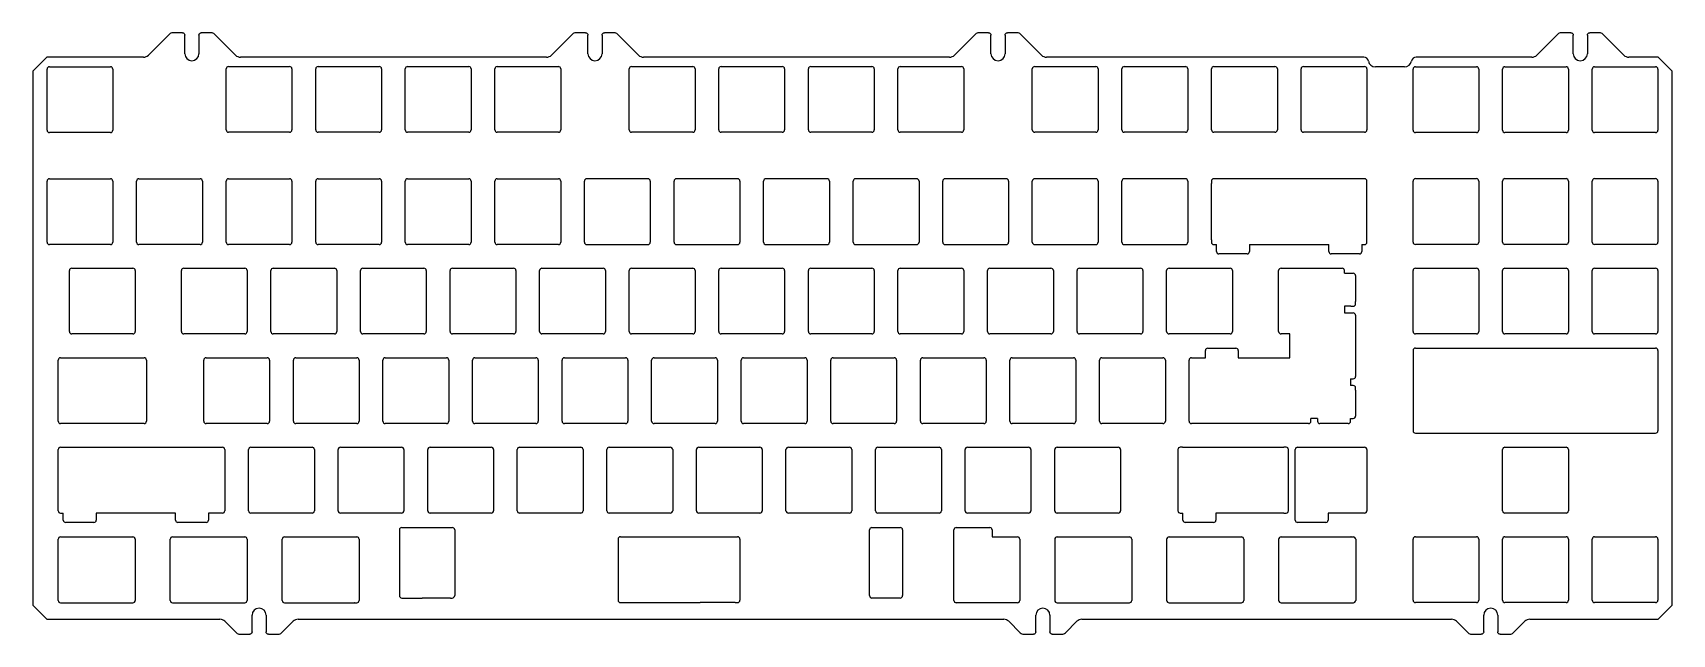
# Model space of a CAD drawing. Header units: millimetres. Extents: x 9 to 365, y 6 to 1071.
# Drawn here: x 8.5 to 357.2, y 5.9 to 133.9 of the extents above; entities outside this region: 2.
import ezdxf

# ---------------------------------------------------------------- set-up
doc = ezdxf.new("R2010")
doc.units = ezdxf.units.MM
doc.layers.add('0 (2)', color=7, linetype='Continuous')

msp = doc.modelspace()

# ---------------------------------------------------------------- linework, layer by layer
at = {"layer": '0 (2)'}
for p, q in [((365.39, 1071.28), (365.39, 1071.42)), ((365.39, 1071.28), (365.46, 1071.28)), ((37.57, 133.57), (33.1, 129.11)), ((40.36, 133.87), (38.28, 133.87)), ((40.86, 129.42), (40.86, 133.37)), ((43.86, 133.37), (43.86, 129.42)), ((46.45, 133.87), (44.36, 133.87)), ((51.62, 129.11), (47.15, 133.57)), ((123.29, 133.57), (118.83, 129.11)), ((126.09, 133.87), (124, 133.87)), ((126.59, 129.42), (126.59, 133.37)), ((129.59, 133.37), (129.59, 129.42)), ((132.17, 133.87), (130.09, 133.87)), ((137.35, 129.11), (132.88, 133.57)), ((209.02, 133.57), (204.55, 129.11)), ((211.81, 133.87), (209.73, 133.87)), ((212.31, 129.42), (212.31, 133.37)), ((215.31, 133.37), (215.31, 129.42)), ((217.9, 133.87), (215.81, 133.87)), ((223.07, 129.11), (218.6, 133.57)), ((332.84, 133.57), (328.38, 129.11)), ((335.64, 133.87), (333.55, 133.87)), ((336.14, 129.42), (336.14, 133.37)), ((339.14, 133.37), (339.14, 129.42)), ((341.72, 133.87), (339.64, 133.87)), ((346.9, 129.11), (342.43, 133.57)), ((11.52, 128.67), (8.52, 125.67)), ((8.52, 125.67), (8.52, 12.1)), ((32.04, 128.67), (11.52, 128.67)), ((11.55, 113.14), (11.55, 126.14)), ((12.05, 126.64), (25.05, 126.64)), ((25.55, 126.14), (25.55, 113.14)), ((49.65, 113.19), (49.65, 126.19)), ((50.15, 126.69), (63.15, 126.69)), ((117.77, 128.67), (52.68, 128.67)), ((63.65, 126.19), (63.65, 113.19)), ((68.7, 113.19), (68.7, 126.19)), ((69.2, 126.69), (82.2, 126.69)), ((82.7, 126.19), (82.7, 113.19)), ((87.75, 113.19), (87.75, 126.19)), ((88.25, 126.69), (101.25, 126.69)), ((101.75, 126.19), (101.75, 113.19)), ((106.8, 113.19), (106.8, 126.19)), ((107.3, 126.69), (120.3, 126.69)), ((120.8, 126.19), (120.8, 113.19)), ((135.37, 113.19), (135.37, 126.19)), ((135.87, 126.69), (148.87, 126.69)), ((203.49, 128.67), (138.41, 128.67)), ((149.37, 126.19), (149.37, 113.19)), ((154.42, 113.19), (154.42, 126.19)), ((154.92, 126.69), (167.92, 126.69)), ((168.42, 126.19), (168.42, 113.19)), ((173.47, 113.19), (173.47, 126.19)), ((173.97, 126.69), (186.97, 126.69)), ((187.47, 126.19), (187.47, 113.19)), ((192.52, 113.19), (192.52, 126.19)), ((193.02, 126.69), (206.02, 126.69)), ((206.52, 126.19), (206.52, 113.19)), ((221.1, 113.19), (221.1, 126.19)), ((221.6, 126.69), (234.6, 126.69)), ((291.58, 128.67), (224.13, 128.67)), ((235.1, 126.19), (235.1, 113.19)), ((240.15, 113.19), (240.15, 126.19)), ((240.65, 126.69), (253.65, 126.69)), ((254.15, 126.19), (254.15, 113.19)), ((259.21, 113.19), (259.21, 126.19)), ((259.71, 126.69), (272.71, 126.69)), ((273.21, 126.19), (273.21, 113.19)), ((278.25, 113.19), (278.25, 126.19)), ((278.75, 126.69), (291.75, 126.69)), ((292.25, 126.19), (292.25, 113.19)), ((300.26, 126.59), (294.05, 126.59)), ((302.06, 113.14), (302.06, 126.14)), ((302.56, 126.64), (315.56, 126.64)), ((327.32, 128.67), (302.73, 128.67)), ((316.06, 126.14), (316.06, 113.14)), ((321.11, 113.14), (321.11, 126.14)), ((321.61, 126.64), (334.61, 126.64)), ((335.11, 126.14), (335.11, 113.14)), ((340.16, 113.14), (340.16, 126.14)), ((340.66, 126.64), (353.66, 126.64)), ((354.19, 128.67), (347.96, 128.67)), ((354.16, 126.14), (354.16, 113.14)), ((357.19, 125.67), (354.19, 128.67)), ((357.19, 12.1), (357.19, 125.67)), ((25.05, 112.64), (12.05, 112.64)), ((63.15, 112.69), (50.15, 112.69)), ((82.2, 112.69), (69.2, 112.69)), ((101.25, 112.69), (88.25, 112.69)), ((120.3, 112.69), (107.3, 112.69)), ((148.87, 112.69), (135.87, 112.69)), ((167.92, 112.69), (154.92, 112.69)), ((186.97, 112.69), (173.97, 112.69)), ((206.02, 112.69), (193.02, 112.69)), ((234.6, 112.69), (221.6, 112.69)), ((253.65, 112.69), (240.65, 112.69)), ((272.71, 112.69), (259.71, 112.69)), ((291.75, 112.69), (278.75, 112.69)), ((315.56, 112.64), (302.56, 112.64)), ((334.61, 112.64), (321.61, 112.64)), ((353.66, 112.64), (340.66, 112.64)), ((11.55, 89.31), (11.55, 102.31)), ((12.05, 102.81), (25.05, 102.81)), ((25.55, 102.31), (25.55, 89.31)), ((30.6, 89.31), (30.6, 102.31)), ((31.1, 102.81), (44.1, 102.81)), ((44.6, 102.31), (44.6, 89.31)), ((49.65, 89.31), (49.65, 102.31)), ((50.15, 102.81), (63.15, 102.81)), ((63.65, 102.31), (63.65, 89.31)), ((68.7, 89.31), (68.7, 102.31)), ((69.2, 102.81), (82.2, 102.81)), ((82.7, 102.31), (82.7, 89.31)), ((87.75, 89.31), (87.75, 102.31)), ((88.25, 102.81), (101.25, 102.81)), ((101.75, 102.31), (101.75, 89.31)), ((106.8, 89.31), (106.8, 102.31)), ((107.3, 102.81), (120.3, 102.81)), ((120.8, 102.31), (120.8, 89.31)), ((125.85, 89.31), (125.85, 102.31)), ((139.35, 102.81), (126.35, 102.81)), ((139.85, 102.31), (139.85, 89.31)), ((144.9, 89.31), (144.9, 102.31)), ((158.4, 102.81), (145.4, 102.81)), ((158.9, 102.31), (158.9, 89.31)), ((163.95, 89.31), (163.95, 102.31)), ((177.45, 102.81), (164.45, 102.81)), ((177.95, 102.31), (177.95, 89.31)), ((183, 89.31), (183, 102.31)), ((196.5, 102.81), (183.5, 102.81)), ((197, 102.31), (197, 89.31)), ((202.05, 89.31), (202.05, 102.31)), ((215.55, 102.81), (202.55, 102.81)), ((216.05, 102.31), (216.05, 89.31)), ((221.1, 89.31), (221.1, 102.31)), ((234.6, 102.81), (221.6, 102.81)), ((235.1, 102.31), (235.1, 89.31)), ((240.15, 89.31), (240.15, 102.31)), ((253.65, 102.81), (240.65, 102.81)), ((254.15, 102.31), (254.15, 89.31)), ((259.2, 102.31), (259.2, 101.83)), ((259.2, 89.83), (259.2, 101.83)), ((291.75, 102.81), (259.7, 102.81)), ((292.25, 89.31), (292.25, 102.31)), ((302.06, 89.33), (302.06, 102.33)), ((302.56, 102.83), (315.56, 102.83)), ((316.06, 102.33), (316.06, 89.33)), ((321.11, 89.33), (321.11, 102.33)), ((321.61, 102.83), (334.61, 102.83)), ((335.11, 102.33), (335.11, 89.33)), ((340.16, 89.33), (340.16, 102.33)), ((340.66, 102.83), (353.66, 102.83)), ((354.16, 102.33), (354.16, 89.33)), ((25.05, 88.81), (12.05, 88.81)), ((44.1, 88.81), (31.1, 88.81)), ((63.15, 88.81), (50.15, 88.81)), ((82.2, 88.81), (69.2, 88.81)), ((101.25, 88.81), (88.25, 88.81)), ((120.3, 88.81), (107.3, 88.81)), ((126.35, 88.81), (139.35, 88.81)), ((145.4, 88.81), (158.4, 88.81)), ((164.45, 88.81), (177.45, 88.81)), ((183.5, 88.81), (196.5, 88.81)), ((202.55, 88.81), (215.55, 88.81)), ((221.6, 88.81), (234.6, 88.81)), ((240.65, 88.81), (253.65, 88.81)), ((259.2, 89.82), (259.2, 89.31)), ((259.7, 88.81), (260.29, 88.81)), ((260.29, 87.33), (260.29, 88.81)), ((267.29, 88.81), (284.16, 88.81)), ((267.29, 88.81), (267.29, 87.33)), ((284.16, 87.33), (284.16, 88.81)), ((291.16, 88.81), (291.75, 88.81)), ((291.16, 88.81), (291.16, 87.33)), ((315.56, 88.83), (302.56, 88.83)), ((334.61, 88.83), (321.61, 88.83)), ((353.66, 88.83), (340.66, 88.83)), ((16.81, 83.78), (29.81, 83.78)), ((40.62, 83.78), (53.62, 83.78)), ((59.67, 83.78), (72.67, 83.78)), ((78.72, 83.78), (91.72, 83.78)), ((97.77, 83.78), (110.77, 83.78)), ((116.82, 83.78), (129.82, 83.78)), ((135.87, 83.78), (148.87, 83.78)), ((154.92, 83.78), (167.92, 83.78)), ((173.97, 83.78), (186.97, 83.78)), ((193.02, 83.78), (206.02, 83.78)), ((212.07, 83.78), (225.07, 83.78)), ((231.12, 83.78), (244.12, 83.78)), ((250.17, 83.78), (263.17, 83.78)), ((266.79, 86.83), (260.79, 86.83)), ((273.99, 83.78), (286.99, 83.78)), ((290.66, 86.83), (284.66, 86.83)), ((302.56, 83.78), (315.56, 83.78)), ((321.61, 83.78), (334.61, 83.78)), ((340.66, 83.78), (353.66, 83.78)), ((16.31, 70.28), (16.31, 83.28)), ((30.31, 83.28), (30.31, 70.28)), ((40.12, 70.28), (40.12, 83.28)), ((54.12, 83.28), (54.12, 70.28)), ((59.17, 70.28), (59.17, 83.28)), ((73.17, 83.28), (73.17, 70.28)), ((78.22, 70.28), (78.22, 83.28)), ((92.22, 83.28), (92.22, 70.28)), ((97.27, 70.28), (97.27, 83.28)), ((111.27, 83.28), (111.27, 70.28)), ((116.32, 70.28), (116.32, 83.28)), ((130.32, 83.28), (130.32, 70.28)), ((135.37, 70.28), (135.37, 83.28)), ((149.37, 83.28), (149.37, 70.28)), ((154.42, 70.28), (154.42, 83.28)), ((168.42, 83.28), (168.42, 70.28)), ((173.47, 70.28), (173.47, 83.28)), ((187.47, 83.28), (187.47, 70.28)), ((192.52, 70.28), (192.52, 83.28)), ((206.52, 83.28), (206.52, 70.28)), ((211.57, 70.28), (211.57, 83.28)), ((225.57, 83.28), (225.57, 70.28)), ((230.62, 70.28), (230.62, 83.28)), ((244.62, 83.28), (244.62, 70.28)), ((249.67, 70.28), (249.67, 83.28)), ((263.67, 83.28), (263.67, 70.28)), ((273.49, 70.28), (273.49, 83.28)), ((287.49, 82.69), (287.49, 83.28)), ((287.49, 82.69), (289.34, 82.69)), ((289.84, 82.19), (289.84, 76.69)), ((302.06, 70.28), (302.06, 83.28)), ((316.06, 83.28), (316.06, 70.28)), ((321.11, 70.28), (321.11, 83.28)), ((335.11, 83.28), (335.11, 70.28)), ((340.16, 70.28), (340.16, 83.28)), ((354.16, 83.28), (354.16, 70.28)), ((287.49, 75.69), (287.49, 74.25)), ((288.84, 75.69), (287.49, 75.69)), ((287.49, 74.25), (289.34, 74.25)), ((288.84, 75.69), (289.34, 75.69)), ((289.84, 76.19), (289.84, 76.69)), ((289.84, 73.75), (289.84, 60.75)), ((29.81, 69.78), (16.81, 69.78)), ((53.62, 69.78), (40.62, 69.78)), ((72.67, 69.78), (59.67, 69.78)), ((91.72, 69.78), (78.72, 69.78)), ((110.77, 69.78), (97.77, 69.78)), ((129.82, 69.78), (116.82, 69.78)), ((148.87, 69.78), (135.87, 69.78)), ((167.92, 69.78), (154.92, 69.78)), ((186.97, 69.78), (173.97, 69.78)), ((206.02, 69.78), (193.02, 69.78)), ((225.07, 69.78), (212.07, 69.78)), ((244.12, 69.78), (231.12, 69.78)), ((263.17, 69.78), (250.17, 69.78)), ((275.84, 69.78), (273.99, 69.78)), ((275.84, 64.73), (275.84, 69.78)), ((315.56, 69.78), (302.56, 69.78)), ((334.61, 69.78), (321.61, 69.78)), ((353.66, 69.78), (340.66, 69.78)), ((257.91, 64.73), (257.91, 66.26)), ((258.41, 66.76), (264.41, 66.76)), ((264.91, 66.26), (264.91, 64.73)), ((302.06, 66.28), (302.06, 49.18)), ((302.56, 66.78), (353.66, 66.78)), ((354.16, 66.28), (354.16, 49.18)), ((13.93, 51.23), (13.93, 64.23)), ((14.43, 64.73), (32.19, 64.73)), ((32.69, 64.23), (32.69, 51.23)), ((44.89, 51.23), (44.89, 64.23)), ((45.39, 64.73), (58.39, 64.73)), ((58.89, 64.23), (58.89, 51.23)), ((63.94, 51.23), (63.94, 64.23)), ((64.44, 64.73), (77.44, 64.73)), ((77.94, 64.23), (77.94, 51.23)), ((82.99, 51.23), (82.99, 64.23)), ((83.49, 64.73), (96.49, 64.73)), ((96.99, 64.23), (96.99, 51.23)), ((102.04, 51.23), (102.04, 64.23)), ((102.54, 64.73), (115.54, 64.73)), ((116.04, 64.23), (116.04, 51.23)), ((121.09, 51.23), (121.09, 64.23)), ((121.59, 64.73), (134.59, 64.73)), ((135.09, 64.23), (135.09, 51.23)), ((140.14, 51.23), (140.14, 64.23)), ((140.64, 64.73), (153.64, 64.73)), ((154.14, 64.23), (154.14, 51.23)), ((159.19, 51.23), (159.19, 64.23)), ((159.69, 64.73), (172.69, 64.73)), ((173.19, 64.23), (173.19, 51.23)), ((178.24, 51.23), (178.24, 64.23)), ((178.74, 64.73), (191.74, 64.73)), ((192.24, 64.23), (192.24, 51.23)), ((197.29, 51.23), (197.29, 64.23)), ((197.79, 64.73), (210.79, 64.73)), ((211.29, 64.23), (211.29, 51.23)), ((216.34, 51.23), (216.34, 64.23)), ((216.84, 64.73), (229.84, 64.73)), ((230.34, 64.23), (230.34, 51.23)), ((235.39, 51.23), (235.39, 64.23)), ((235.89, 64.73), (248.89, 64.73)), ((249.39, 64.23), (249.39, 51.23)), ((254.44, 51.23), (254.44, 64.23)), ((254.94, 64.73), (257.91, 64.73)), ((264.91, 64.73), (275.84, 64.73)), ((288.78, 60.25), (288.78, 58.82)), ((288.78, 60.25), (289.34, 60.25)), ((289.34, 58.82), (288.78, 58.82)), ((289.84, 57.82), (289.84, 58.32)), ((289.84, 57.82), (289.84, 52.32)), ((32.19, 50.73), (14.43, 50.73)), ((58.39, 50.73), (45.39, 50.73)), ((77.44, 50.73), (64.44, 50.73)), ((96.49, 50.73), (83.49, 50.73)), ((115.54, 50.73), (102.54, 50.73)), ((134.59, 50.73), (121.59, 50.73)), ((153.64, 50.73), (140.64, 50.73)), ((172.69, 50.73), (159.69, 50.73)), ((191.74, 50.73), (178.74, 50.73)), ((210.79, 50.73), (197.79, 50.73)), ((229.84, 50.73), (216.84, 50.73)), ((248.89, 50.73), (235.89, 50.73)), ((279.84, 50.73), (254.94, 50.73)), ((281.75, 51.82), (280.34, 51.82)), ((280.34, 51.23), (280.34, 51.82)), ((281.75, 51.82), (281.75, 51.23)), ((288.28, 50.73), (282.25, 50.73)), ((288.78, 51.82), (289.34, 51.82)), ((288.78, 51.23), (288.78, 51.82)), ((14.43, 45.68), (48.86, 45.68)), ((54.91, 45.68), (67.91, 45.68)), ((73.96, 45.68), (86.96, 45.68)), ((93.01, 45.68), (106.01, 45.68)), ((112.06, 45.68), (125.06, 45.68)), ((131.11, 45.68), (144.11, 45.68)), ((150.16, 45.68), (163.16, 45.68)), ((169.21, 45.68), (182.21, 45.68)), ((188.26, 45.68), (201.26, 45.68)), ((207.31, 45.68), (220.31, 45.68)), ((226.36, 45.68), (239.36, 45.68)), ((253.06, 45.68), (252.56, 45.68)), ((253.06, 45.68), (274.58, 45.68)), ((275.08, 45.68), (274.58, 45.68)), ((277.52, 45.68), (291.75, 45.68)), ((302.56, 48.68), (353.66, 48.68)), ((321.61, 45.68), (334.61, 45.68)), ((13.93, 32.18), (13.93, 45.18)), ((49.36, 45.18), (49.36, 32.18)), ((54.41, 32.18), (54.41, 45.18)), ((68.41, 45.18), (68.41, 32.18)), ((73.46, 32.18), (73.46, 45.18)), ((87.46, 45.18), (87.46, 32.18)), ((92.51, 32.18), (92.51, 45.18)), ((106.51, 45.18), (106.51, 32.18)), ((111.56, 32.18), (111.56, 45.18)), ((125.56, 45.18), (125.56, 32.18)), ((130.61, 32.18), (130.61, 45.18)), ((144.61, 45.18), (144.61, 32.18)), ((149.66, 32.18), (149.66, 45.18)), ((163.66, 45.18), (163.66, 32.18)), ((168.71, 32.18), (168.71, 45.18)), ((182.71, 45.18), (182.71, 32.18)), ((187.76, 32.18), (187.76, 45.18)), ((201.76, 45.18), (201.76, 32.18)), ((206.81, 32.18), (206.81, 45.18)), ((220.81, 45.18), (220.81, 32.18)), ((225.86, 32.18), (225.86, 45.18)), ((239.86, 45.18), (239.86, 32.18)), ((252.06, 45.18), (252.06, 32.18)), ((275.58, 32.18), (275.58, 45.18)), ((277.02, 44.69), (277.02, 45.18)), ((277.02, 31.67), (277.02, 44.68)), ((292.25, 45.18), (292.25, 32.18)), ((321.11, 32.18), (321.11, 45.18)), ((335.11, 45.18), (335.11, 32.18)), ((14.43, 31.68), (15.02, 31.68)), ((15.02, 30.18), (15.02, 31.68)), ((38.89, 31.68), (22.02, 31.68)), ((22.02, 31.68), (22.02, 30.18)), ((38.89, 30.18), (38.89, 31.68)), ((45.89, 31.68), (45.89, 30.18)), ((48.86, 31.68), (45.89, 31.68)), ((67.91, 31.68), (54.91, 31.68)), ((86.96, 31.68), (73.96, 31.68)), ((106.01, 31.68), (93.01, 31.68)), ((125.06, 31.68), (112.06, 31.68)), ((144.11, 31.68), (131.11, 31.68)), ((163.16, 31.68), (150.16, 31.68)), ((182.21, 31.68), (169.21, 31.68)), ((201.26, 31.68), (188.26, 31.68)), ((220.31, 31.68), (207.31, 31.68)), ((239.36, 31.68), (226.36, 31.68)), ((252.56, 31.68), (253.06, 31.68)), ((253.06, 31.68), (253.14, 31.68)), ((253.14, 30.18), (253.14, 31.68)), ((274.58, 31.68), (260.14, 31.68)), ((260.14, 31.68), (260.14, 30.18)), ((274.58, 31.68), (275.08, 31.68)), ((277.02, 30.18), (277.02, 31.67)), ((284.02, 31.68), (284.02, 30.18)), ((291.75, 31.68), (284.02, 31.68)), ((334.61, 31.68), (321.61, 31.68)), ((21.52, 29.68), (15.52, 29.68)), ((45.39, 29.68), (39.39, 29.68)), ((86.49, 28.11), (86.49, 14.11)), ((86.99, 28.61), (97.75, 28.61)), ((98.25, 28.11), (98.25, 14.11)), ((186.5, 14.11), (186.5, 28.11)), ((187, 28.61), (193, 28.61)), ((193.5, 28.11), (193.5, 14.11)), ((204.43, 13.11), (204.43, 28.11)), ((204.93, 28.61), (212.05, 28.61)), ((212.55, 28.11), (212.55, 26.61)), ((259.64, 29.68), (253.64, 29.68)), ((283.52, 29.68), (277.52, 29.68)), ((13.93, 13.11), (13.93, 26.11)), ((14.43, 26.61), (29.81, 26.61)), ((30.31, 26.11), (30.31, 13.11)), ((37.74, 13.11), (37.74, 26.11)), ((38.24, 26.61), (53.62, 26.61)), ((54.12, 26.11), (54.12, 13.11)), ((61.56, 13.11), (61.56, 26.11)), ((62.06, 26.61), (77.44, 26.61)), ((77.94, 26.11), (77.94, 13.11)), ((132.99, 26.13), (132.99, 13.13)), ((133.49, 26.63), (158.4, 26.63)), ((158.9, 26.13), (158.9, 13.13)), ((212.55, 26.61), (217.93, 26.61)), ((218.43, 26.11), (218.43, 13.11)), ((225.86, 26.11), (225.86, 13.11)), ((226.36, 26.61), (231.99, 26.61)), ((231.99, 26.61), (241.24, 26.61)), ((241.25, 26.61), (241.74, 26.61)), ((242.24, 26.11), (242.24, 13.11)), ((249.67, 26.11), (249.67, 13.11)), ((250.17, 26.61), (253, 26.61)), ((253, 26.61), (265.06, 26.61)), ((265.06, 26.61), (265.56, 26.61)), ((266.06, 26.11), (266.06, 13.11)), ((273.49, 26.11), (273.49, 13.11)), ((273.99, 26.61), (276.98, 26.61)), ((276.98, 26.61), (288.87, 26.61)), ((288.87, 26.61), (289.37, 26.61)), ((289.87, 26.11), (289.87, 13.11)), ((302.06, 13.13), (302.06, 26.13)), ((302.56, 26.63), (315.56, 26.63)), ((316.06, 26.13), (316.06, 13.13)), ((321.11, 13.13), (321.11, 26.13)), ((321.61, 26.63), (334.61, 26.63)), ((335.11, 26.13), (335.11, 13.13)), ((340.16, 13.13), (340.16, 26.13)), ((340.66, 26.63), (353.66, 26.63)), ((354.16, 26.13), (354.16, 13.13)), ((8.52, 12.1), (11.52, 9.1)), ((14.43, 12.61), (29.31, 12.61)), ((29.31, 12.61), (29.31, 12.61)), ((29.31, 12.61), (29.81, 12.61)), ((38.24, 12.61), (53.11, 12.61)), ((53.12, 12.61), (53.11, 12.61)), ((53.12, 12.61), (53.62, 12.61)), ((62.06, 12.61), (76.9, 12.61)), ((76.94, 12.61), (76.9, 12.61)), ((76.94, 12.61), (77.44, 12.61)), ((86.99, 13.61), (91.31, 13.61)), ((97.25, 13.61), (91.31, 13.61)), ((91.31, 13.61), (91.31, 13.61)), ((97.33, 13.61), (97.75, 13.61)), ((133.49, 12.63), (150.46, 12.63)), ((157.9, 12.63), (150.46, 12.63)), ((157.9, 12.63), (158.4, 12.63)), ((193, 13.61), (187, 13.61)), ((217.93, 12.61), (204.93, 12.61)), ((226.36, 12.61), (241.74, 12.61)), ((250.17, 12.61), (265.56, 12.61)), ((273.99, 12.61), (289.37, 12.61)), ((315.56, 12.63), (302.56, 12.63)), ((334.61, 12.63), (321.61, 12.63)), ((353.66, 12.63), (340.66, 12.63)), ((354.19, 9.1), (357.19, 12.1)), ((11.52, 9.1), (48.33, 9.1)), ((49.39, 8.66), (51.86, 6.2)), ((55.15, 6.4), (55.15, 9.93)), ((58.15, 9.93), (58.15, 6.4)), ((61.44, 6.2), (63.91, 8.66)), ((64.97, 9.1), (215.02, 9.1)), ((216.08, 8.66), (218.54, 6.2)), ((221.84, 6.4), (221.84, 9.93)), ((224.84, 9.93), (224.84, 6.4)), ((228.13, 6.2), (230.6, 8.66)), ((231.66, 9.1), (310.27, 9.1)), ((311.33, 8.66), (313.79, 6.2)), ((317.09, 6.4), (317.09, 9.93)), ((320.09, 9.93), (320.09, 6.4)), ((323.38, 6.2), (325.85, 8.66)), ((326.91, 9.1), (354.19, 9.1)), ((52.56, 5.9), (54.65, 5.9)), ((58.65, 5.9), (60.74, 5.9)), ((219.25, 5.9), (221.34, 5.9)), ((225.34, 5.9), (227.42, 5.9)), ((314.5, 5.9), (316.59, 5.9)), ((320.59, 5.9), (322.67, 5.9))]:
    msp.add_line(p, q, dxfattribs=at)
for centre, radius, start, end in [((38.28, 132.87), 1, 90, 135), ((46.45, 132.87), 1, 45, 90), ((124, 132.87), 1, 90, 135), ((132.17, 132.87), 1, 45, 90), ((209.73, 132.87), 1, 90, 135), ((217.9, 132.87), 1, 45, 90), ((333.55, 132.87), 1, 90, 135), ((341.72, 132.87), 1, 45, 90), ((32.04, 130.17), 1.5, 270, 315), ((42.36, 129.42), 1.5, 180, 0), ((52.68, 130.17), 1.5, 225, 270), ((117.77, 130.17), 1.5, 270, 315), ((128.09, 129.42), 1.5, 180, 0), ((138.41, 130.17), 1.5, 225, 270), ((203.49, 130.17), 1.5, 270, 315), ((213.81, 129.42), 1.5, 180, 0), ((224.13, 130.17), 1.5, 225, 270), ((327.32, 130.17), 1.5, 270, 315), ((337.64, 129.42), 1.5, 180, 0), ((347.96, 130.17), 1.5, 225, 270), ((12.05, 126.14), 0.5, 90, 180), ((25.05, 126.14), 0.5, 0, 90), ((50.15, 126.19), 0.5, 90, 180), ((63.15, 126.19), 0.5, 360, 90), ((69.2, 126.19), 0.5, 90, 180), ((82.2, 126.19), 0.5, 360, 90), ((88.25, 126.19), 0.5, 90, 180), ((101.25, 126.19), 0.5, 360, 90), ((107.3, 126.19), 0.5, 90, 180), ((120.3, 126.19), 0.5, 360, 90), ((135.87, 126.19), 0.5, 90, 180), ((148.87, 126.19), 0.5, 360, 90), ((154.92, 126.19), 0.5, 90, 180), ((167.92, 126.19), 0.5, 360, 90), ((173.97, 126.19), 0.5, 90, 180), ((186.97, 126.19), 0.5, 360, 90), ((193.02, 126.19), 0.5, 90, 180), ((206.02, 126.19), 0.5, 360, 90), ((221.6, 126.19), 0.5, 90, 180), ((234.6, 126.19), 0.5, 360, 90), ((240.65, 126.19), 0.5, 90, 180), ((253.65, 126.19), 0.5, 360, 90), ((259.71, 126.19), 0.5, 90, 180), ((272.71, 126.19), 0.5, 360, 90), ((278.75, 126.19), 0.5, 90, 180), ((291.58, 127.67), 1, 9.7878, 90), ((291.75, 126.19), 0.5, 360, 90), ((294.05, 128.09), 1.5, 189.7878, 270), ((300.26, 128.09), 1.5, 270, 350.2122), ((302.73, 127.67), 1, 90, 170.2122), ((302.56, 126.14), 0.5, 90, 180), ((315.56, 126.14), 0.5, 0, 90), ((321.61, 126.14), 0.5, 90, 180), ((334.61, 126.14), 0.5, 0, 90), ((340.66, 126.14), 0.5, 90, 180), ((353.66, 126.14), 0.5, 0, 90), ((12.05, 113.14), 0.5, 180, 270), ((25.05, 113.14), 0.5, 270, 0), ((50.15, 113.19), 0.5, 180, 270), ((63.15, 113.19), 0.5, 270, 0), ((69.2, 113.19), 0.5, 180, 270), ((82.2, 113.19), 0.5, 270, 0), ((88.25, 113.19), 0.5, 180, 270), ((101.25, 113.19), 0.5, 270, 0), ((107.3, 113.19), 0.5, 180, 270), ((120.3, 113.19), 0.5, 270, 0), ((135.87, 113.19), 0.5, 180, 270), ((148.87, 113.19), 0.5, 270, 0), ((154.92, 113.19), 0.5, 180, 270), ((167.92, 113.19), 0.5, 270, 0), ((173.97, 113.19), 0.5, 180, 270), ((186.97, 113.19), 0.5, 270, 0), ((193.02, 113.19), 0.5, 180, 270), ((206.02, 113.19), 0.5, 270, 0), ((221.6, 113.19), 0.5, 180, 270), ((234.6, 113.19), 0.5, 270, 0), ((240.65, 113.19), 0.5, 180, 270), ((253.65, 113.19), 0.5, 270, 0), ((259.71, 113.19), 0.5, 180, 270), ((272.71, 113.19), 0.5, 270, 0), ((278.75, 113.19), 0.5, 180, 270), ((291.75, 113.19), 0.5, 270, 0), ((302.56, 113.14), 0.5, 180, 270), ((315.56, 113.14), 0.5, 270, 0), ((321.61, 113.14), 0.5, 180, 270), ((334.61, 113.14), 0.5, 270, 0), ((340.66, 113.14), 0.5, 180, 270), ((353.66, 113.14), 0.5, 270, 0), ((12.05, 102.31), 0.5, 90, 180), ((25.05, 102.31), 0.5, 0, 90), ((31.1, 102.31), 0.5, 90, 180), ((44.1, 102.31), 0.5, 0, 90), ((50.15, 102.31), 0.5, 90, 180), ((63.15, 102.31), 0.5, 0, 90), ((69.2, 102.31), 0.5, 90, 180), ((82.2, 102.31), 0.5, 0, 90), ((88.25, 102.31), 0.5, 90, 180), ((101.25, 102.31), 0.5, 0, 90), ((107.3, 102.31), 0.5, 90, 180), ((120.3, 102.31), 0.5, 0, 90), ((126.35, 102.31), 0.5, 90, 180), ((139.35, 102.31), 0.5, 0, 90), ((145.4, 102.31), 0.5, 90, 180), ((158.4, 102.31), 0.5, 0, 90), ((164.45, 102.31), 0.5, 90, 180), ((177.45, 102.31), 0.5, 0, 90), ((183.5, 102.31), 0.5, 90, 180), ((196.5, 102.31), 0.5, 0, 90), ((202.55, 102.31), 0.5, 90, 180), ((215.55, 102.31), 0.5, 0, 90), ((221.6, 102.31), 0.5, 90, 180), ((234.6, 102.31), 0.5, 0, 90), ((240.65, 102.31), 0.5, 90, 180), ((253.65, 102.31), 0.5, 0, 90), ((259.7, 102.31), 0.5, 90, 180), ((260.2, 101.83), 1, 179.6533, 180), ((291.75, 102.31), 0.5, 0, 90), ((302.56, 102.33), 0.5, 90, 180), ((315.56, 102.33), 0.5, 0, 90), ((321.61, 102.33), 0.5, 90, 180), ((334.61, 102.33), 0.5, 0, 90), ((340.66, 102.33), 0.5, 90, 180), ((353.66, 102.33), 0.5, 0, 90), ((12.05, 89.31), 0.5, 180, 270), ((25.05, 89.31), 0.5, 270, 0), ((31.1, 89.31), 0.5, 180, 270), ((44.1, 89.31), 0.5, 270, 0), ((50.15, 89.31), 0.5, 180, 270), ((63.15, 89.31), 0.5, 270, 0), ((69.2, 89.31), 0.5, 180, 270), ((82.2, 89.31), 0.5, 270, 0), ((88.25, 89.31), 0.5, 180, 270), ((101.25, 89.31), 0.5, 270, 0), ((107.3, 89.31), 0.5, 180, 270), ((120.3, 89.31), 0.5, 270, 0), ((126.35, 89.31), 0.5, 180, 270), ((139.35, 89.31), 0.5, 270, 0), ((145.4, 89.31), 0.5, 180, 270), ((158.4, 89.31), 0.5, 270, 0), ((164.45, 89.31), 0.5, 180, 270), ((177.45, 89.31), 0.5, 270, 0), ((183.5, 89.31), 0.5, 180, 270), ((196.5, 89.31), 0.5, 270, 0), ((202.55, 89.31), 0.5, 180, 270), ((215.55, 89.31), 0.5, 270, 0), ((221.6, 89.31), 0.5, 180, 270), ((234.6, 89.31), 0.5, 270, 0), ((240.65, 89.31), 0.5, 180, 270), ((253.65, 89.31), 0.5, 270, 0), ((260.2, 89.83), 1, 180, 180.3467), ((259.7, 89.31), 0.5, 180, 270), ((260.79, 87.33), 0.5, 180, 270), ((266.79, 87.33), 0.5, 270, 0), ((284.66, 87.33), 0.5, 180, 270), ((290.66, 87.33), 0.5, 270, 0), ((291.75, 89.31), 0.5, 270, 0), ((302.56, 89.33), 0.5, 180, 270), ((315.56, 89.33), 0.5, 270, 0), ((321.61, 89.33), 0.5, 180, 270), ((334.61, 89.33), 0.5, 270, 0), ((340.66, 89.33), 0.5, 180, 270), ((353.66, 89.33), 0.5, 270, 0), ((16.81, 83.28), 0.5, 90, 180), ((29.81, 83.28), 0.5, 0, 90), ((40.62, 83.28), 0.5, 90, 180), ((53.62, 83.28), 0.5, 0, 90), ((59.67, 83.28), 0.5, 90, 180), ((72.67, 83.28), 0.5, 0, 90), ((78.72, 83.28), 0.5, 90, 180), ((91.72, 83.28), 0.5, 0, 90), ((97.77, 83.28), 0.5, 90, 180), ((110.77, 83.28), 0.5, 0, 90), ((116.82, 83.28), 0.5, 90, 180), ((129.82, 83.28), 0.5, 0, 90), ((135.87, 83.28), 0.5, 90, 180), ((148.87, 83.28), 0.5, 0, 90), ((154.92, 83.28), 0.5, 90, 180), ((167.92, 83.28), 0.5, 0, 90), ((173.97, 83.28), 0.5, 90, 180), ((186.97, 83.28), 0.5, 0, 90), ((193.02, 83.28), 0.5, 90, 180), ((206.02, 83.28), 0.5, 0, 90), ((212.07, 83.28), 0.5, 90, 180), ((225.07, 83.28), 0.5, 0, 90), ((231.12, 83.28), 0.5, 90, 180), ((244.12, 83.28), 0.5, 0, 90), ((250.17, 83.28), 0.5, 90, 180), ((263.17, 83.28), 0.5, 0, 90), ((273.99, 83.28), 0.5, 90, 180), ((286.99, 83.28), 0.5, 0, 90), ((302.56, 83.28), 0.5, 90, 180), ((315.56, 83.28), 0.5, 0, 90), ((321.61, 83.28), 0.5, 90, 180), ((334.61, 83.28), 0.5, 0, 90), ((340.66, 83.28), 0.5, 90, 180), ((353.66, 83.28), 0.5, 0, 90), ((289.34, 82.19), 0.5, 0, 90), ((288.84, 76.69), 1, 270, 270.4448), ((289.34, 76.19), 0.5, 270, 0), ((289.34, 73.75), 0.5, 0, 90), ((288.84, 76.69), 1, 359.7168, 359.8101), ((16.81, 70.28), 0.5, 180, 270), ((29.81, 70.28), 0.5, 270, 0), ((40.62, 70.28), 0.5, 180, 270), ((53.62, 70.28), 0.5, 270, 0), ((59.67, 70.28), 0.5, 180, 270), ((72.67, 70.28), 0.5, 270, 0), ((78.72, 70.28), 0.5, 180, 270), ((91.72, 70.28), 0.5, 270, 0), ((97.77, 70.28), 0.5, 180, 270), ((110.77, 70.28), 0.5, 270, 0), ((116.82, 70.28), 0.5, 180, 270), ((129.82, 70.28), 0.5, 270, 0), ((135.87, 70.28), 0.5, 180, 270), ((148.87, 70.28), 0.5, 270, 0), ((154.92, 70.28), 0.5, 180, 270), ((167.92, 70.28), 0.5, 270, 0), ((173.97, 70.28), 0.5, 180, 270), ((186.97, 70.28), 0.5, 270, 0), ((193.02, 70.28), 0.5, 180, 270), ((206.02, 70.28), 0.5, 270, 0), ((212.07, 70.28), 0.5, 180, 270), ((225.07, 70.28), 0.5, 270, 0), ((231.12, 70.28), 0.5, 180, 270), ((244.12, 70.28), 0.5, 270, 0), ((250.17, 70.28), 0.5, 180, 270), ((263.17, 70.28), 0.5, 270, 0), ((273.99, 70.28), 0.5, 180, 270), ((302.56, 70.28), 0.5, 180, 270), ((315.56, 70.28), 0.5, 270, 0), ((321.61, 70.28), 0.5, 180, 270), ((334.61, 70.28), 0.5, 270, 0), ((340.66, 70.28), 0.5, 180, 270), ((353.66, 70.28), 0.5, 270, 0), ((258.41, 66.26), 0.5, 90, 180), ((264.41, 66.26), 0.5, 0, 90), ((302.56, 66.28), 0.5, 90, 180), ((353.66, 66.28), 0.5, 0, 90), ((14.43, 64.23), 0.5, 90, 180), ((32.19, 64.23), 0.5, 0, 90), ((45.39, 64.23), 0.5, 90, 180), ((58.39, 64.23), 0.5, 0, 90), ((64.44, 64.23), 0.5, 90, 180), ((77.44, 64.23), 0.5, 0, 90), ((83.49, 64.23), 0.5, 90, 180), ((96.49, 64.23), 0.5, 0, 90), ((102.54, 64.23), 0.5, 90, 180), ((115.54, 64.23), 0.5, 0, 90), ((121.59, 64.23), 0.5, 90, 180), ((134.59, 64.23), 0.5, 0, 90), ((140.64, 64.23), 0.5, 90, 180), ((153.64, 64.23), 0.5, 0, 90), ((159.69, 64.23), 0.5, 90, 180), ((172.69, 64.23), 0.5, 0, 90), ((178.74, 64.23), 0.5, 90, 180), ((191.74, 64.23), 0.5, 0, 90), ((197.79, 64.23), 0.5, 90, 180), ((210.79, 64.23), 0.5, 0, 90), ((216.84, 64.23), 0.5, 90, 180), ((229.84, 64.23), 0.5, 0, 90), ((235.89, 64.23), 0.5, 90, 180), ((248.89, 64.23), 0.5, 0, 90), ((254.94, 64.23), 0.5, 90, 180), ((289.34, 60.75), 0.5, 270, 0), ((289.34, 58.32), 0.5, 0, 90), ((288.84, 57.82), 1, 0.1899, 0.2831), ((289.34, 52.32), 0.5, 270, 0), ((14.43, 51.23), 0.5, 180, 270), ((32.19, 51.23), 0.5, 270, 0), ((45.39, 51.23), 0.5, 180, 270), ((58.39, 51.23), 0.5, 270, 0), ((64.44, 51.23), 0.5, 180, 270), ((77.44, 51.23), 0.5, 270, 0), ((83.49, 51.23), 0.5, 180, 270), ((96.49, 51.23), 0.5, 270, 0), ((102.54, 51.23), 0.5, 180, 270), ((115.54, 51.23), 0.5, 270, 0), ((121.59, 51.23), 0.5, 180, 270), ((134.59, 51.23), 0.5, 270, 0), ((140.64, 51.23), 0.5, 180, 270), ((153.64, 51.23), 0.5, 270, 0), ((159.69, 51.23), 0.5, 180, 270), ((172.69, 51.23), 0.5, 270, 0), ((178.74, 51.23), 0.5, 180, 270), ((191.74, 51.23), 0.5, 270, 0), ((197.79, 51.23), 0.5, 180, 270), ((210.79, 51.23), 0.5, 270, 0), ((216.84, 51.23), 0.5, 180, 270), ((229.84, 51.23), 0.5, 270, 0), ((235.89, 51.23), 0.5, 180, 270), ((248.89, 51.23), 0.5, 270, 0), ((254.94, 51.23), 0.5, 180, 270), ((279.84, 51.23), 0.5, 270, 0), ((282.25, 51.23), 0.5, 180, 270), ((288.28, 51.23), 0.5, 270, 0), ((302.56, 49.18), 0.5, 180, 270), ((353.66, 49.18), 0.5, 270, 0), ((14.43, 45.18), 0.5, 90, 180), ((48.86, 45.18), 0.5, 0, 90), ((54.91, 45.18), 0.5, 90, 180), ((67.91, 45.18), 0.5, 0, 90), ((73.96, 45.18), 0.5, 90, 180), ((86.96, 45.18), 0.5, 0, 90), ((93.01, 45.18), 0.5, 90, 180), ((106.01, 45.18), 0.5, 0, 90), ((112.06, 45.18), 0.5, 90, 180), ((125.06, 45.18), 0.5, 0, 90), ((131.11, 45.18), 0.5, 90, 180), ((144.11, 45.18), 0.5, 0, 90), ((150.16, 45.18), 0.5, 90, 180), ((163.16, 45.18), 0.5, 0, 90), ((169.21, 45.18), 0.5, 90, 180), ((182.21, 45.18), 0.5, 0, 90), ((188.26, 45.18), 0.5, 90, 180), ((201.26, 45.18), 0.5, 0, 90), ((207.31, 45.18), 0.5, 90, 180), ((220.31, 45.18), 0.5, 0, 90), ((226.36, 45.18), 0.5, 90, 180), ((239.36, 45.18), 0.5, 0, 90), ((252.56, 45.18), 0.5, 90, 180), ((275.08, 45.18), 0.5, 0, 90), ((277.52, 45.18), 0.5, 90, 180), ((291.75, 45.18), 0.5, 0, 90), ((321.61, 45.18), 0.5, 90, 180), ((334.61, 45.18), 0.5, 0, 90), ((278.02, 44.68), 1, 179.5551, 180), ((14.43, 32.18), 0.5, 180, 270), ((48.86, 32.18), 0.5, 270, 0), ((54.91, 32.18), 0.5, 180, 270), ((67.91, 32.18), 0.5, 270, 0), ((73.96, 32.18), 0.5, 180, 270), ((86.96, 32.18), 0.5, 270, 0), ((93.01, 32.18), 0.5, 180, 270), ((106.01, 32.18), 0.5, 270, 0), ((112.06, 32.18), 0.5, 180, 270), ((125.06, 32.18), 0.5, 270, 0), ((131.11, 32.18), 0.5, 180, 270), ((144.11, 32.18), 0.5, 270, 0), ((150.16, 32.18), 0.5, 180, 270), ((163.16, 32.18), 0.5, 270, 0), ((169.21, 32.18), 0.5, 180, 270), ((182.21, 32.18), 0.5, 270, 0), ((188.26, 32.18), 0.5, 180, 270), ((201.26, 32.18), 0.5, 270, 0), ((207.31, 32.18), 0.5, 180, 270), ((220.31, 32.18), 0.5, 270, 0), ((226.36, 32.18), 0.5, 180, 270), ((239.36, 32.18), 0.5, 270, 0), ((252.56, 32.18), 0.5, 180, 270), ((275.08, 32.18), 0.5, 270, 0), ((291.75, 32.18), 0.5, 270, 0), ((321.61, 32.18), 0.5, 180, 270), ((334.61, 32.18), 0.5, 270, 0), ((15.52, 30.18), 0.5, 180, 270), ((21.52, 30.18), 0.5, 270, 0), ((39.39, 30.18), 0.5, 180, 270), ((45.39, 30.18), 0.5, 270, 0), ((86.99, 28.11), 0.5, 90, 180), ((97.75, 28.11), 0.5, 0, 90), ((187, 28.11), 0.5, 90, 180), ((193, 28.11), 0.5, 0, 90), ((204.93, 28.11), 0.5, 90, 180), ((212.05, 28.11), 0.5, 0, 90), ((253.64, 30.18), 0.5, 180, 270), ((259.64, 30.18), 0.5, 270, 0), ((277.52, 30.18), 0.5, 180, 270), ((283.52, 30.18), 0.5, 270, 0), ((14.43, 26.11), 0.5, 90, 180), ((29.81, 26.11), 0.5, 360, 90), ((38.24, 26.11), 0.5, 90, 180), ((53.62, 26.11), 0.5, 360, 90), ((62.06, 26.11), 0.5, 90, 180), ((77.44, 26.11), 0.5, 360, 90), ((133.49, 26.13), 0.5, 90, 180), ((158.4, 26.13), 0.5, 0, 90), ((217.93, 26.11), 0.5, 0, 90), ((226.36, 26.11), 0.5, 90, 180), ((241.24, 25.61), 1, 89.7169, 89.9994), ((241.74, 26.11), 0.5, 0, 90), ((250.17, 26.11), 0.5, 90, 180), ((265.06, 25.61), 1, 89.7169, 89.9983), ((265.56, 26.11), 0.5, 0, 90), ((273.99, 26.11), 0.5, 90, 180), ((288.87, 25.61), 1, 89.7169, 89.9983), ((289.37, 26.11), 0.5, 360, 90), ((302.56, 26.13), 0.5, 90, 180), ((315.56, 26.13), 0.5, 0, 90), ((321.61, 26.13), 0.5, 90, 180), ((334.61, 26.13), 0.5, 0, 90), ((340.66, 26.13), 0.5, 90, 180), ((353.66, 26.13), 0.5, 0, 90), ((86.99, 14.11), 0.5, 180, 270), ((97.75, 14.11), 0.5, 270, 0), ((187, 14.11), 0.5, 180, 270), ((193, 14.11), 0.5, 270, 0), ((14.43, 13.11), 0.5, 180, 270), ((29.81, 13.11), 0.5, 270, 0), ((38.24, 13.11), 0.5, 180, 270), ((53.62, 13.11), 0.5, 270, 0), ((56.65, 9.93), 1.5, 0, 180), ((62.06, 13.11), 0.5, 180, 270), ((77.44, 13.11), 0.5, 270, 0), ((97.25, 14.61), 1, 270.1553, 274.7277), ((133.49, 13.13), 0.5, 180, 270), ((158.4, 13.13), 0.5, 270, 0), ((204.93, 13.11), 0.5, 180, 270), ((217.93, 13.11), 0.5, 270, 0), ((223.34, 9.93), 1.5, 0, 180), ((226.36, 13.11), 0.5, 180, 270), ((241.74, 13.11), 0.5, 270, 0), ((250.17, 13.11), 0.5, 180, 270), ((265.56, 13.11), 0.5, 270, 0), ((273.99, 13.11), 0.5, 180, 270), ((289.37, 13.11), 0.5, 270, 0), ((302.56, 13.13), 0.5, 180, 270), ((315.56, 13.13), 0.5, 270, 0), ((318.59, 9.93), 1.5, 0, 180), ((321.61, 13.13), 0.5, 180, 270), ((334.61, 13.13), 0.5, 270, 0), ((340.66, 13.13), 0.5, 180, 270), ((353.66, 13.13), 0.5, 270, 0), ((48.33, 7.6), 1.5, 45, 90), ((64.97, 7.6), 1.5, 90, 135), ((215.02, 7.6), 1.5, 45, 90), ((231.66, 7.6), 1.5, 90, 135), ((310.27, 7.6), 1.5, 45, 90), ((326.91, 7.6), 1.5, 90, 135), ((52.56, 6.9), 1, 225, 270), ((60.74, 6.9), 1, 270, 315), ((219.25, 6.9), 1, 225, 270), ((227.42, 6.9), 1, 270, 315), ((314.5, 6.9), 1, 225, 270), ((322.67, 6.9), 1, 270, 315)]:
    msp.add_arc(centre, radius, start, end, dxfattribs=at)
for points in [[(40.36, 133.87), (40.49, 133.87), (40.62, 133.81), (40.81, 133.63), (40.86, 133.5), (40.86, 133.37)], [(43.86, 133.37), (43.86, 133.5), (43.92, 133.63), (44.1, 133.81), (44.23, 133.87), (44.36, 133.87)], [(126.09, 133.87), (126.22, 133.87), (126.35, 133.81), (126.53, 133.63), (126.59, 133.5), (126.59, 133.37)], [(129.59, 133.37), (129.59, 133.5), (129.64, 133.63), (129.83, 133.81), (129.96, 133.87), (130.09, 133.87)], [(211.81, 133.87), (211.94, 133.87), (212.07, 133.81), (212.26, 133.63), (212.31, 133.5), (212.31, 133.37)], [(215.31, 133.37), (215.31, 133.5), (215.37, 133.63), (215.55, 133.81), (215.68, 133.87), (215.81, 133.87)], [(335.64, 133.87), (335.77, 133.87), (335.9, 133.81), (336.08, 133.63), (336.14, 133.5), (336.14, 133.37)], [(339.14, 133.37), (339.14, 133.5), (339.19, 133.63), (339.38, 133.81), (339.51, 133.87), (339.64, 133.87)], [(55.15, 6.4), (55.15, 6.27), (55.1, 6.14), (54.91, 5.96), (54.78, 5.9), (54.65, 5.9)], [(58.65, 5.9), (58.52, 5.9), (58.39, 5.96), (58.2, 6.14), (58.15, 6.27), (58.15, 6.4)], [(221.84, 6.4), (221.84, 6.27), (221.78, 6.14), (221.6, 5.96), (221.47, 5.9), (221.34, 5.9)], [(225.34, 5.9), (225.21, 5.9), (225.08, 5.96), (224.89, 6.14), (224.84, 6.27), (224.84, 6.4)], [(317.09, 6.4), (317.09, 6.27), (317.03, 6.14), (316.85, 5.96), (316.72, 5.9), (316.59, 5.9)], [(320.59, 5.9), (320.46, 5.9), (320.33, 5.96), (320.14, 6.14), (320.09, 6.27), (320.09, 6.4)]]:
    msp.add_open_spline(points, degree=3, knots=[0, 0, 0, 0, 0.5, 0.5, 1, 1, 1, 1], dxfattribs=at)

doc.saveas('drawing.dxf')
